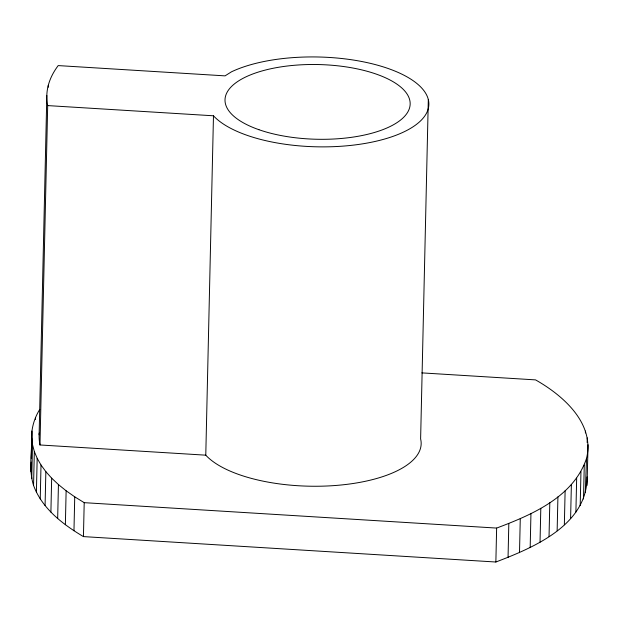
<?xml version="1.0" encoding="UTF-8"?>
<svg xmlns="http://www.w3.org/2000/svg" width="619" height="619" viewBox="0 0 619 619"><rect width="100%" height="100%" fill="white"/><g stroke="black" fill="none" stroke-linecap="round" stroke-linejoin="round"><path stroke-width="0.93" d="M587.083 476.94C587.199 525.067 533.826 547.521 495.865 562.013L83.433 536.603C62.898 524.401 42.115 508.64 33.558 485.443C28.017 467.856 32.513 449.092 31.956 431.017C32.977 423.373 35.608 415.937 39.763 409.43M31.252 462.13L30.95 471.779M31.337 458.362L31.956 431.017M31.739 478.619L32.513 444.682L31.724 437.842M33.558 485.443L34.331 451.506L32.513 444.682M35.461 419.396L35.507 417.516M36.397 492.229L37.171 458.292L34.331 451.506M39.121 434.801L46.82 95.427M428.317 99.551L420.618 438.933A111.304 44.916 1.3 0 1 335.274 485.505A111.304 44.916 1.3 0 1 205.779 455.174L39.987 444.968L47.686 105.594A270.843 109.3 1.3 0 1 58.201 65.591L225.053 75.866L231.491 71.804A111.304 44.916 1.3 0 1 401.971 74.218A111.304 44.916 1.3 0 1 374.379 141.612A111.304 44.916 1.3 0 1 213.478 115.792L47.686 105.594M48.251 87.248L48.297 85.314M40.243 498.953L41.009 465.016L37.171 458.292M45.079 505.584L45.852 471.647L41.009 465.016M50.897 512.114L51.663 478.17L45.852 471.647M57.668 518.498L58.434 484.561L51.663 478.17M65.366 524.726L66.132 490.79L58.434 484.561M73.963 530.769L74.737 496.833L66.132 490.79M83.433 536.603L84.207 502.667L74.737 496.833M205.779 455.174L213.478 115.792M495.865 562.013L496.631 528.077C531.86 514.853 573.651 496.995 586.549 458.323C595.029 423.148 562.926 395.394 535.567 379.888L421.856 372.886M508.052 557.51L508.818 523.573M519.503 552.697L520.269 518.761M530.174 547.606L530.947 513.669M540.031 542.244L540.805 508.307M549.038 536.634L549.804 502.698M557.146 530.793L557.92 496.856M564.35 524.75L565.116 490.813M570.602 518.529L571.376 484.592M575.894 512.137L576.66 478.201M580.196 505.615L580.962 471.678M583.493 498.984L584.266 465.047M585.396 432.936L585.442 431.056M587.152 442.593L587.261 437.873M587.044 485.474L588.05 444.713M585.272 492.229L586.549 458.323M84.207 502.667L496.631 528.077M39.987 444.968A270.843 109.3 1.3 0 1 39.206 433.114M258.935 129.704A92.595 37.364 1.3 0 0 408.942 109.687A92.595 37.364 1.3 0 0 284.887 66.318A92.595 37.364 1.3 0 0 258.935 129.704"/></g></svg>
